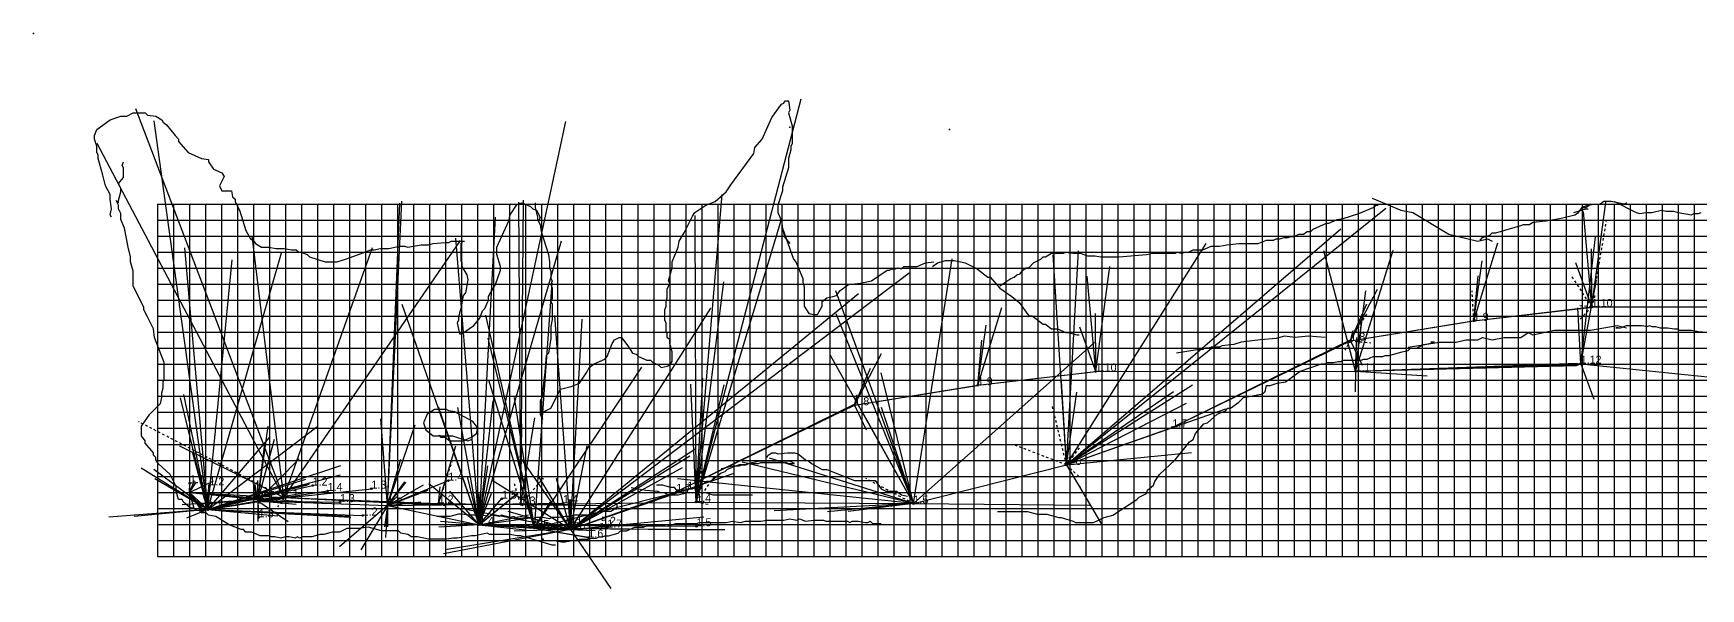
# Model space of a CAD drawing. Header units: millimetres. Extents: x -20 to 734, y -12 to 103.
# Drawn here: x -19.5 to 188.8, y -12 to 57.3 of the extents above; entities that cross this region are included whole.
import ezdxf

# ---------------------------------------------------------------- set-up
doc = ezdxf.new("R2010")
doc.units = ezdxf.units.MM
doc.linetypes.add('DASH', pattern=[0.6, 0.3, -0.3])

msp = doc.modelspace()

# ---------------------------------------------------------------- linework, layer by layer
at = {"layer": 'Black', "color": 0}
for points in [[(43.95, 10.05), (44.25, 10.05), (45.15, 10.5), (46.35, 12.9), (47.7, 13.2), (48.75, 13.65), (49.65, 15), (49.95, 15.6), (50.55, 16.05), (51.9, 16.65), (52.2, 16.95), (52.8, 18.6), (53.1, 19.05), (53.7, 19.35), (54, 19.35), (54.75, 18.3), (55.35, 17.4), (55.8, 17.25), (56.1, 16.95), (57.15, 16.5), (57.6, 16.5), (57.9, 16.2), (58.65, 15.9), (58.95, 15.6), (59.7, 15.75), (60, 15.9), (60.3, 16.35), (60.3, 17.55), (60, 18.6), (60, 19.05), (59.7, 19.35), (59.7, 19.8), (59.55, 20.1), (59.55, 21.15), (59.4, 21.45), (59.4, 22.8), (59.55, 23.25), (59.55, 23.85), (59.7, 24.3), (59.7, 25.35), (60, 26.1), (59.85, 26.4), (60.3, 28.05), (60.3, 28.8), (61.05, 30.6), (61.2, 31.35), (61.8, 32.4), (62.85, 34.5), (63.15, 34.95), (64.5, 35.85), (65.7, 36.3), (67.05, 37.5), (67.65, 38.4), (70.5, 42.3), (70.65, 43.05), (71.55, 44.1), (72.75, 46.8), (73.95, 48.45), (74.25, 48.6), (74.4, 48.9), (74.85, 48.9), (75, 47.7), (74.85, 47.4), (75.3, 45.75), (75.3, 43.5), (75.15, 43.2), (75.15, 42.75), (74.85, 41.7), (74.85, 40.5), (74.1, 38.1), (74.1, 37.65), (73.5, 35.85), (73.5, 34.95), (73.95, 33.9), (74.1, 32.85), (74.4, 31.8), (75, 31.05)], [(-9.75, 34.35), (-9.9, 34.65), (-9.75, 35.4), (-9.9, 36.6), (-9.9, 37.2), (-10.5, 38.25), (-10.8, 39.6), (-11.25, 41.1), (-11.4, 41.7), (-11.4, 42.15), (-11.55, 42.45), (-11.55, 43.2), (-11.85, 44.1), (-11.85, 44.55), (-11.55, 45.3), (-9.9, 46.5), (-8.55, 46.95), (-7.8, 46.95), (-7.05, 47.4), (-5.55, 47.4), (-5.25, 47.1), (-4.2, 46.95), (-3.45, 46.5), (-3.3, 46.2), (-2.85, 45.9), (-1.8, 44.55), (-1.35, 44.1), (-1.35, 43.8), (-0.15, 42.45), (1.5, 41.7), (2.4, 41.55), (2.4, 41.25), (3, 40.35), (4.05, 39.9), (4.35, 39.45), (3.75, 38.25), (4.05, 37.65), (5.25, 37.65), (5.4, 36.9), (5.7, 36.6), (5.7, 36.3), (6.3, 35.1), (7.05, 32.7), (7.65, 31.65), (8.1, 31.35), (8.25, 31.05), (9, 30.6), (9.9, 30.6), (10.8, 30.45), (11.85, 30.45), (12.75, 30.3), (13.35, 30.3), (13.65, 30), (13.95, 30), (14.7, 29.7), (15, 29.4), (16.95, 28.8), (18.45, 28.8), (19.5, 29.1), (21.6, 29.85), (22.65, 30.3), (23.1, 30.3), (23.85, 30.45), (24.9, 30.45), (26.25, 30.75), (26.85, 30.75), (27.3, 30.6), (28.95, 30.9), (29.85, 30.9), (30.45, 31.05), (31.95, 31.2), (32.4, 31.2), (32.7, 31.35), (34.35, 31.35)], [(45.75, -6.6), (45.3, -6.6), (41.4, -5.4), (40.95, -5.4), (40.05, -5.25), (37.5, -5.25), (37.2, -5.1), (35.7, -5.4), (35.25, -5.4), (33.45, -5.7), (33, -5.7), (32.1, -5.85), (29.85, -5.85), (28.5, -5.55), (27.75, -5.55), (27.3, -5.25), (26.4, -5.1), (26.1, -4.8), (24, -4.8), (22.35, -4.35), (21.15, -4.5), (19.65, -4.5), (18.75, -4.95), (17.85, -4.95), (16.8, -5.25), (16.35, -5.25), (15.3, -5.55), (14.1, -5.55), (13.8, -5.7), (13.5, -5.55), (13.2, -5.7), (12.45, -5.55), (12, -5.55), (11.4, -5.7), (10.65, -5.55), (10.2, -5.55), (9.9, -5.4), (8.85, -5.4), (7.8, -4.95), (7.05, -4.95), (6.75, -4.65), (6.45, -4.65), (4.95, -4.05), (3.3, -3), (2.4, -2.85), (2.1, -2.55), (1.5, -2.55), (1.2, -2.25), (0.9, -2.25), (0.45, -1.95), (0.15, -1.95), (-0.75, -1.2), (-0.9, -0.9), (-1.35, -0.9), (-1.65, 0.15), (-1.65, 0.75), (-2.4, 2.25), (-3.9, 3.6), (-4.2, 4.05), (-4.2, 4.35), (-4.5, 4.65), (-4.5, 4.95), (-5.55, 6.15), (-5.55, 6.45), (-6, 7.05), (-6, 8.25), (-4.95, 9.75), (-3.6, 11.1), (-3.45, 11.85), (-3.45, 12.45), (-3.3, 13.05), (-3.3, 13.8), (-3.15, 14.1), (-3.15, 16.2), (-4.35, 19.35), (-4.5, 20.4), (-5.25, 21.9), (-5.7, 22.8), (-5.7, 23.1), (-7.05, 25.8), (-7.05, 27.6), (-7.35, 28.8), (-7.35, 29.4), (-7.65, 30.6), (-8.1, 33), (-8.55, 34.05), (-8.55, 34.8), (-8.85, 35.4), (-8.85, 35.85), (-9.15, 36.45), (-8.85, 36.15), (-8.85, 36.45), (-8.55, 37.5), (-8.55, 37.95), (-8.85, 38.55), (-8.25, 39.3), (-8.25, 40.5), (-8.4, 40.8), (-8.25, 41.25)], [(34.2, 31.35), (33.9, 31.05), (33.9, 28.95), (34.05, 28.65), (34.05, 28.2), (34.65, 27.15), (34.8, 26.55), (34.5, 24.9), (34.2, 24.6), (33.9, 22.95), (33.6, 21.9), (33.6, 21.45), (33.45, 21.15), (33.75, 19.8), (34.05, 19.8), (35.55, 20.85), (36.3, 21.75), (36.6, 22.65), (36.9, 22.95), (37.35, 24), (37.35, 24.45), (38.25, 25.95), (38.85, 27.75), (38.85, 28.2), (38.4, 29.7), (38.4, 30.6), (39.9, 33.9), (40.05, 34.65), (40.95, 36), (41.55, 36.15), (42.6, 35.7), (42.9, 35.4), (43.35, 35.25), (43.8, 34.35), (43.65, 33.9)], [(43.2, 36.15), (43.2, 35.55), (43.5, 34.35), (43.5, 34.05), (43.8, 33.45), (43.95, 32.55), (44.85, 29.7), (45, 28.8), (45, 28.05), (45.15, 27.6), (45.15, 26.7), (45.3, 26.4), (45.15, 25.95), (45.3, 25.5), (45.3, 24.15), (45.15, 23.85), (45.3, 23.55), (45.3, 21.6), (45.15, 20.7), (45.15, 19.2), (44.85, 17.4), (44.55, 17.1), (44.4, 15), (44.1, 12.6), (44.1, 12), (43.8, 11.4), (43.8, 9.75), (44.1, 9.15)], [(101.25, 25.8), (102.6, 26.7), (103.05, 26.85), (103.35, 27.15), (103.8, 27.3), (104.1, 27.75), (104.55, 28.05), (104.85, 28.05), (105.45, 28.65), (106.35, 29.1), (106.65, 29.4), (106.95, 29.4), (107.7, 29.85), (109.2, 29.85), (109.5, 30), (110.4, 29.85), (111.3, 29.85), (112.2, 29.55), (113.1, 29.55), (113.85, 29.4), (116.1, 29.4), (119.55, 29.7), (120.3, 29.85), (123.15, 29.85), (123.45, 30), (123.9, 29.85), (124.5, 30), (124.8, 30), (125.4, 30.3), (126.6, 30.3), (127.65, 30.75), (128.7, 30.75), (129.6, 30.9), (131.1, 31.05), (133.5, 31.05), (134.55, 31.5), (135.45, 31.5), (135.75, 31.65), (136.2, 31.65), (136.8, 31.8), (137.25, 31.8), (137.55, 31.95), (138, 31.95), (138.6, 32.25), (139.2, 32.25), (139.65, 32.55), (140.1, 32.55), (140.4, 32.85), (142.05, 33.6), (142.35, 33.6), (143.4, 34.05), (144.15, 34.2), (146.1, 34.8), (147.9, 35.55), (148.2, 35.85), (148.5, 35.85)], [(147.75, 36.75), (151.35, 35.25), (152.85, 34.95), (157.35, 32.25), (160.95, 31.35), (162.15, 31.65), (162.75, 31.35)], [(161.25, 31.5), (161.55, 31.8), (162.45, 32.1), (162.75, 32.4), (163.2, 32.4), (166.35, 33.3), (166.65, 33.45), (167.4, 33.45), (167.85, 33.75), (169.5, 33.9), (171.15, 34.2), (171.9, 34.35), (173.1, 34.65), (173.55, 34.95), (174, 35.55), (174.45, 35.55), (175.05, 36), (174, 35.55)], [(179.55, 36.15), (179.25, 36), (177.6, 36.3), (176.7, 36.3), (176.25, 36), (174.75, 35.85)], [(178.05, 36.3), (180.75, 34.95), (181.2, 34.8), (181.95, 34.95), (182.7, 34.95), (183.9, 35.25), (184.5, 35.1), (185.4, 35.1), (186, 34.95), (187.65, 34.65), (187.95, 34.8), (188.55, 34.8), (188.85, 34.95)], [(172.95, 34.95), (174.45, 35.4), (174.75, 35.4)], [(74.1, 33), (75.45, 29.1), (75.75, 28.8), (76.65, 26.7), (76.65, 26.25), (76.8, 25.65), (76.8, 23.25), (77.4, 22.35), (78, 22.2), (78.45, 22.2), (79.05, 23.25), (79.05, 23.85), (79.65, 24.3), (80.4, 24.45), (80.85, 24.6), (81.3, 25.2), (82.35, 25.95), (83.85, 26.1), (85.2, 26.4), (87.15, 27.75), (87.45, 27.75), (87.75, 27.9), (88.2, 27.9), (88.5, 28.05), (88.95, 27.9), (89.25, 28.2), (90.9, 28.2), (91.95, 28.65), (93, 28.8)], [(92.85, 28.2), (93.45, 28.65), (94.5, 28.95), (95.55, 28.95), (96.9, 28.65), (98.4, 27.9), (99.75, 26.85), (100.05, 26.85), (101.25, 25.5), (102.75, 24.45), (103.65, 23.7), (104.85, 22.05), (105.3, 22.05), (106.65, 21), (106.95, 21), (107.7, 20.4), (108.45, 20.4), (109.5, 19.95), (109.8, 19.95), (110.85, 19.65), (111.15, 19.65)], [(152.25, 18.15), (154.35, 18.45), (156.15, 18.75), (158.25, 18.75), (159.45, 19.05), (160.95, 19.05), (161.55, 19.35), (162.75, 19.05), (164.25, 19.35), (166.35, 19.35), (167.25, 19.95), (167.85, 19.65), (170.55, 20.25), (175.05, 20.25), (178.35, 20.85), (179.55, 20.55)], [(178.5, 20.55), (178.2, 20.55), (178.8, 20.55), (179.55, 20.85), (181.5, 20.85), (182.1, 20.7), (182.4, 20.85), (182.7, 20.7), (183.15, 20.7), (183.75, 20.55), (184.65, 20.55), (185.55, 20.4), (185.85, 20.4), (186.15, 20.25), (187.65, 20.25), (188.55, 20.1), (190.05, 19.95)], [(100.95, -2.4), (104.7, -2.4), (105.9, -2.7), (107.1, -2.7), (108.6, -3.15), (108.9, -3.15), (110.4, -3.6), (110.7, -3.75), (112.95, -3.75), (114.3, -3.15), (115.35, -2.85), (118.35, -0.9), (118.65, -0.6), (119.55, -0.15), (119.7, 0.3), (120.45, 0.9), (120.6, 1.35), (121.2, 2.25), (123.15, 4.05), (124.35, 5.55), (124.95, 6.3), (125.4, 6.6), (125.7, 7.35), (126.75, 8.55), (127.2, 8.7), (128.4, 9.75), (129.45, 10.2), (129.75, 10.5), (130.05, 10.5), (131.1, 11.25), (131.7, 11.85), (134.1, 12.3), (134.4, 12.6), (134.55, 13.35), (135, 13.35), (135.9, 13.65), (136.95, 13.8), (138.75, 15.15), (141.45, 16.05), (141.9, 16.05), (142.2, 16.2), (142.95, 16.2), (143.55, 16.35), (143.85, 16.35), (144.15, 16.5), (146.4, 16.5), (146.7, 16.65), (147.15, 16.65), (147.9, 16.95), (149.1, 16.95), (149.4, 17.1), (149.85, 17.1), (151.5, 17.55), (152.25, 17.7), (152.55, 18), (153.3, 18), (154.2, 18.45), (154.95, 18.6), (155.55, 18.75), (155.1, 18.75)], [(141.9, 19.35), (139.8, 19.5), (138.15, 19.35), (136.8, 19.5), (135.75, 19.2), (133.8, 19.05), (131.4, 18.75), (130.5, 18.45), (129, 18.3), (128.7, 18.15), (127.65, 18.15), (127.35, 18), (126.9, 18), (126.6, 17.85), (126.15, 17.85), (124.35, 17.55), (123.3, 17.4)], [(31.2, 7.2), (31.35, 6.9), (31.95, 6.9), (32.55, 6.45), (34.2, 6.45), (35.25, 6.9), (35.85, 7.35), (36, 7.8), (35.85, 8.25), (35.4, 8.85), (33.15, 10.05), (32.4, 10.2), (32.1, 10.35), (30.6, 10.35), (29.7, 9.75), (29.25, 8.7), (29.55, 7.8), (30.45, 7.05), (32.85, 7.05), (34.8, 6.45), (35.25, 6.6)], [(44.1, -5.7), (44.25, -6), (45.6, -6), (46.5, -6.15), (46.95, -6.15), (47.85, -6), (48.15, -6), (48.75, -5.85), (49.8, -5.85), (50.25, -5.7), (50.85, -5.7), (51.15, -5.55), (51.6, -5.55), (51.9, -5.4), (52.35, -5.4), (53.55, -5.1), (53.85, -4.8), (54.6, -4.8), (55.65, -4.35), (56.7, -4.35), (57.45, -4.05), (58.65, -4.05), (59.7, -4.2), (60.75, -3.9), (63.3, -3.9), (63.75, -3.75), (67.05, -3.75), (67.8, -3.6), (68.85, -3.75), (69.45, -3.6), (71.4, -3.6), (72.15, -3.45), (74.25, -3.45), (75, -3.3), (75.9, -3.45), (76.2, -3.3), (76.95, -3.6), (78, -3.45), (79.2, -3.45), (79.5, -3.6), (82.2, -3.6), (82.5, -3.75), (82.8, -3.6), (83.55, -3.6), (84.45, -3.75), (84.75, -3.75), (85.05, -3.6), (85.35, -3.9), (86.4, -3.9)]]:
    msp.add_lwpolyline(points, dxfattribs=at)
for p in [(-19.5, 57.3), (75, 45.6), (94.95, 45.3)]:
    msp.add_point(p, dxfattribs=at)
at = {"layer": 'Blue', "color": 5}
for points in [[(55.2, 0.6), (57, 0.3), (58.5, 0.15), (58.8, 0), (59.25, 0), (59.85, -0.3), (61.05, -0.3), (62.25, 0), (64.5, 0), (65.4, -0.3), (70.35, -0.3)], [(53.4, -1.35), (53.4, -2.1), (53.1, -2.1), (52.65, -2.4), (51.75, -2.4), (51, -2.55), (50.4, -2.85), (48.15, -2.85), (47.4, -3), (46.95, -3), (46.2, -3.15), (45.3, -3.15), (45, -3.3), (44.1, -3.15), (43.35, -3.15), (42.9, -3.3), (42.15, -3.15), (41.1, -3.3), (40.5, -3), (40.05, -3.15), (39, -2.85), (38.7, -3), (37.8, -2.85), (37.5, -3), (36.45, -2.85), (34.95, -2.85), (34.05, -2.7), (33.6, -2.7), (32.55, -3), (30.9, -3)]]:
    msp.add_lwpolyline(points, dxfattribs=at)
at = {"layer": 'Grid', "color": 255}
for p, q in [((-4, 36), (-4, -8)), ((-4, 36), (730, 36)), ((-2, 36), (-2, -8)), ((0, 36), (0, -8)), ((2, 36), (2, -8)), ((4, 36), (4, -8)), ((6, 36), (6, -8)), ((8, 36), (8, -8)), ((10, 36), (10, -8)), ((12, 36), (12, -8)), ((14, 36), (14, -8)), ((16, 36), (16, -8)), ((18, 36), (18, -8)), ((20, 36), (20, -8)), ((22, 36), (22, -8)), ((24, 36), (24, -8)), ((26, 36), (26, -8)), ((28, 36), (28, -8)), ((30, 36), (30, -8)), ((32, 36), (32, -8)), ((34, 36), (34, -8)), ((36, 36), (36, -8)), ((38, 36), (38, -8)), ((40, 36), (40, -8)), ((42, 36), (42, -8)), ((44, 36), (44, -8)), ((46, 36), (46, -8)), ((48, 36), (48, -8)), ((50, 36), (50, -8)), ((52, 36), (52, -8)), ((54, 36), (54, -8)), ((56, 36), (56, -8)), ((58, 36), (58, -8)), ((60, 36), (60, -8)), ((62, 36), (62, -8)), ((64, 36), (64, -8)), ((66, 36), (66, -8)), ((68, 36), (68, -8)), ((70, 36), (70, -8)), ((72, 36), (72, -8)), ((74, 36), (74, -8)), ((76, 36), (76, -8)), ((78, 36), (78, -8)), ((80, 36), (80, -8)), ((82, 36), (82, -8)), ((84, 36), (84, -8)), ((86, 36), (86, -8)), ((88, 36), (88, -8)), ((90, 36), (90, -8)), ((92, 36), (92, -8)), ((94, 36), (94, -8)), ((96, 36), (96, -8)), ((98, 36), (98, -8)), ((100, 36), (100, -8)), ((102, 36), (102, -8)), ((104, 36), (104, -8)), ((106, 36), (106, -8)), ((108, 36), (108, -8)), ((110, 36), (110, -8)), ((112, 36), (112, -8)), ((114, 36), (114, -8)), ((116, 36), (116, -8)), ((118, 36), (118, -8)), ((120, 36), (120, -8)), ((122, 36), (122, -8)), ((124, 36), (124, -8)), ((126, 36), (126, -8)), ((128, 36), (128, -8)), ((130, 36), (130, -8)), ((132, 36), (132, -8)), ((134, 36), (134, -8)), ((136, 36), (136, -8)), ((138, 36), (138, -8)), ((140, 36), (140, -8)), ((142, 36), (142, -8)), ((144, 36), (144, -8)), ((146, 36), (146, -8)), ((148, 36), (148, -8)), ((150, 36), (150, -8)), ((152, 36), (152, -8)), ((154, 36), (154, -8)), ((156, 36), (156, -8)), ((158, 36), (158, -8)), ((160, 36), (160, -8)), ((162, 36), (162, -8)), ((164, 36), (164, -8)), ((166, 36), (166, -8)), ((168, 36), (168, -8)), ((170, 36), (170, -8)), ((172, 36), (172, -8)), ((174, 36), (174, -8)), ((176, 36), (176, -8)), ((178, 36), (178, -8)), ((180, 36), (180, -8)), ((182, 36), (182, -8)), ((184, 36), (184, -8)), ((186, 36), (186, -8)), ((188, 36), (188, -8)), ((-4, 34), (730, 34)), ((-4, 32), (730, 32)), ((-4, 30), (730, 30)), ((-4, 28), (730, 28)), ((-4, 26), (730, 26)), ((-4, 24), (730, 24)), ((-4, 22), (730, 22)), ((-4, 20), (730, 20)), ((-4, 18), (730, 18)), ((-4, 16), (730, 16)), ((-4, 14), (730, 14)), ((-4, 12), (730, 12)), ((-4, 10), (730, 10)), ((-4, 8), (730, 8)), ((-4, 6), (730, 6)), ((-4, 4), (730, 4)), ((-4, 2), (730, 2)), ((-4, 0), (730, 0)), ((-4, -2), (730, -2)), ((-4, -4), (730, -4)), ((-4, -6), (730, -6)), ((-4, -8), (730, -8))]:
    msp.add_line(p, q, dxfattribs=at)
at = {"layer": 'Orange', "color": 30}
for points in [[(72.15, 4.35), (72.3, 4.65), (72.75, 4.95), (73.2, 4.95), (73.5, 4.8), (74.7, 4.95), (75.6, 4.95), (76.05, 4.8), (76.95, 4.05), (77.4, 3.9), (77.7, 3.6), (79.05, 2.85), (79.65, 2.85), (83.1, 1.5), (85.65, 1.5), (86.4, 0.45), (87, 0.15), (88.35, 0.15), (88.95, -0.3), (89.7, -0.45)], [(66.45, 3), (67.95, 3.3), (68.7, 3.3), (69, 3.45), (69.45, 3.45), (69.75, 3.6), (71.1, 3.6), (71.4, 3.75), (74.55, 3.75), (74.85, 3.6), (75.6, 3.6), (75, 3.9), (71.25, 3.9), (69.9, 3.6), (69.6, 3.45), (68.7, 3.45), (67.2, 2.85), (66.9, 2.55), (66.45, 2.4), (65.1, 1.35), (64.65, 1.35), (63.6, 0.6), (62.85, 0.45), (61.95, 0.3), (60.9, 0.3), (60.6, 0.6), (60.15, 0.6), (59.1, 0.9), (58.35, 0.9)]]:
    msp.add_lwpolyline(points, dxfattribs=at)
at = {"layer": 'Shots', "color": 1}
for p, q in [((160.458, 21.418), (175.198, 23.146)), ((175.198, 23.146), (207.662, 23.166)), ((145.038, 18.936), (160.458, 21.418)), ((122.794, 8.116), (145.038, 18.936)), ((109.57, 3.422), (122.794, 8.116)), ((90.46, -1.396), (109.57, 3.422)), ((0, 0), (11.798, -0.618)), ((11.798, -0.618), (31.132, -1.364)), ((31.132, -1.364), (41.384, -1.51)), ((41.384, -1.51), (63.314, -1.2)), ((63.314, -1.2), (90.46, -1.396))]:
    msp.add_line(p, q, dxfattribs=at)
at = {"layer": 'Shots', "color": 30}
for p, q in [((98.488, 13.368), (113.228, 15.096)), ((113.228, 15.096), (145.692, 15.116)), ((145.692, 15.116), (173.81, 16.07)), ((173.81, 16.07), (193.614, 14.014)), ((83.068, 10.886), (98.488, 13.368)), ((60.824, 0.066), (83.068, 10.886)), ((0, 0), (0.058, 1.148)), ((0, 0), (8.73, -0.864)), ((0, 0), (2.302, -2.134)), ((0, 0), (11.798, -0.618)), ((0, 0), (2.308, -2.14)), ((2.308, -2.14), (2.49, 0.88)), ((2.308, -2.14), (15.392, 0.86)), ((2.308, -2.14), (17.264, 0.18)), ((8.554, -1.064), (22.74, 0.466)), ((24.748, -1.644), (32.352, 1.474)), ((43.102, -4.464), (62.212, 0.354)), ((47.6, -4.628), (60.824, 0.066)), ((2.308, -2.14), (8.556, -1.064)), ((2.308, -2.14), (8.554, -1.064)), ((8.554, -1.064), (8.646, -3.114)), ((8.554, -1.064), (24.744, -1.644)), ((8.554, -1.064), (18.806, -1.21)), ((8.554, -1.064), (24.748, -1.644)), ((24.748, -1.644), (46.678, -1.334)), ((24.748, -1.644), (36.202, -4.028)), ((24.748, -1.644), (36.204, -4.03)), ((36.204, -4.03), (39.042, -0.774)), ((2.308, -2.14), (21.642, -2.886)), ((36.204, -4.03), (47.22, -4.026)), ((36.204, -4.03), (36.204, -4.03)), ((36.204, -4.03), (43.09, -4.464)), ((36.204, -4.03), (63.35, -4.226)), ((36.204, -4.03), (46.978, -4.352)), ((36.204, -4.03), (43.102, -4.464)), ((47.22, -4.026), (51.418, -4.042)), ((43.102, -4.464), (49.846, -5.626)), ((43.102, -4.464), (47.6, -4.628)), ((47.6, -4.628), (52.21, -4.394))]:
    msp.add_line(p, q, dxfattribs=at)
at = {"layer": 'Shots', "color": 1}
for centre in [(175.198, 23.146), (160.458, 21.418), (145.038, 18.936), (122.794, 8.116), (109.57, 3.422), (11.798, -0.618), (31.132, -1.364), (41.384, -1.51), (63.314, -1.2), (90.46, -1.396)]:
    msp.add_circle(centre, 0.1, dxfattribs=at)
at = {"layer": 'Shots', "color": 30}
for centre in [(113.228, 15.096), (145.692, 15.116), (173.81, 16.07), (98.488, 13.368), (83.068, 10.886), (0.058, 1.148), (2.49, 0.88), (15.392, 0.86), (17.264, 0.18), (22.74, 0.466), (32.352, 1.474), (60.824, 0.066), (62.212, 0.354), (2.302, -2.134), (2.308, -2.14), (8.554, -1.064), (8.556, -1.064), (8.73, -0.864), (11.798, -0.618), (18.806, -1.21), (24.744, -1.644), (24.748, -1.644), (39.042, -0.774), (46.678, -1.334), (8.646, -3.114), (21.642, -2.886), (36.202, -4.028), (36.204, -4.03), (36.204, -4.03), (47.22, -4.026), (51.418, -4.042), (63.35, -4.226), (43.09, -4.464), (43.102, -4.464), (46.978, -4.352), (47.6, -4.628), (49.846, -5.626), (52.21, -4.394)]:
    msp.add_circle(centre, 0.1, dxfattribs=at)
at = {"layer": 'XSect', "color": 1}
for p, q in [((63.314, -1.2), (76.418, 49.126)), ((11.798, -0.618), (-6.684, 47.886)), ((11.798, -0.618), (-11.532, 43.566)), ((41.384, -1.51), (41.166, 36.248)), ((41.384, -1.51), (41.752, 36.474)), ((63.314, -1.2), (66.57, 37.198)), ((109.57, 3.422), (149.48, 35.472)), ((175.198, 23.146), (176.958, 36.23)), ((63.314, -1.2), (63.19, 34.576)), ((63.314, -1.2), (73.992, 34.23)), ((175.198, 23.146), (174.146, 35.046)), ((11.798, -0.618), (7.83, 32.032)), ((11.798, -0.618), (33.856, 31.442)), ((109.57, 3.422), (143.852, 32.884)), ((11.798, -0.618), (22.852, 30.554)), ((90.46, -1.396), (95.28, 29.174)), ((109.57, 3.422), (107.91, 29.67)), ((109.57, 3.422), (127.008, 31.054)), ((109.57, 3.422), (111.076, 30.136)), ((160.458, 21.418), (163.478, 31.144)), ((175.198, 23.146), (175.18, 30.388)), ((160.458, 21.418), (161.516, 28.918)), ((175.198, 23.146), (173.214, 28.678)), ((63.314, -1.2), (66.766, 26.282)), ((90.46, -1.396), (80.758, 25.176)), ((145.038, 18.936), (148.42, 25.388)), ((160.458, 21.418), (160.986, 27.046)), ((145.038, 18.936), (147.078, 23.558)), ((160.458, 21.418), (175.268, 23.144)), ((90.46, -1.396), (80.792, 22.31)), ((145.038, 18.936), (160.366, 21.404)), ((122.794, 8.116), (145.128, 19.092)), ((145.038, 18.936), (145.408, 20.22)), ((145.038, 18.936), (146.528, 15.868)), ((90.46, -1.396), (80.082, 17.096)), ((90.46, -1.396), (113.068, 18.714)), ((90.46, -1.396), (86.42, 14.93)), ((63.314, -1.2), (62.646, 13.508)), ((63.314, -1.2), (64.136, 14.272)), ((63.314, -1.2), (66.82, 13.41)), ((109.57, 3.422), (108.966, 13.878)), ((109.57, 3.422), (125.33, 13.428)), ((109.57, 3.422), (122.938, 12.606)), ((109.57, 3.422), (110.874, 12.532)), ((90.46, -1.396), (86.48, 10.612)), ((109.57, 3.422), (124.58, 11.144)), ((109.57, 3.422), (129.47, 10.436)), ((41.384, -1.51), (43.132, 9.33)), ((41.384, -1.51), (41.546, 8.572)), ((90.46, -1.396), (84.078, 10.034)), ((11.798, -0.618), (-1.206, 5.792)), ((31.132, -1.364), (33.274, 5.818)), ((90.46, -1.396), (72.474, 4.28)), ((109.57, 3.422), (125.196, 4.986)), ((63.314, -1.2), (63.37, 2.696)), ((90.46, -1.396), (69.056, 3.79)), ((109.57, 3.422), (113.944, -3.96)), ((31.132, -1.364), (31.316, 0.708)), ((90.46, -1.396), (60.98, 1.714)), ((11.798, -0.618), (-0.904, -1.552)), ((11.798, -0.618), (1.622, -1.48)), ((11.798, -0.618), (31.468, -1.576)), ((11.798, -0.618), (31.354, -1.44)), ((11.798, -0.618), (31.428, -1.494)), ((41.384, -1.51), (51.562, -1.626)), ((90.46, -1.396), (73.072, -2.314)), ((90.46, -1.396), (79.724, -2.42)), ((90.46, -1.396), (82.3, -2.38)), ((90.46, -1.396), (112.486, -1.576)), ((90.46, -1.396), (112.448, -1.612))]:
    msp.add_line(p, q, dxfattribs=at)
at = {"layer": 'XSect', "color": 30}
for p, q in [((2.308, -2.14), (-4.402, 46.364)), ((36.204, -4.03), (47.024, 46.296)), ((24.748, -1.644), (26.524, 36.34)), ((24.748, -1.644), (26.306, 36.114)), ((36.204, -4.03), (38.244, 34.368)), ((36.204, -4.03), (33.284, 31.746)), ((36.204, -4.03), (46.464, 31.4)), ((173.81, 16.07), (175.674, 31.9)), ((2.308, -2.14), (-0.586, 30.51)), ((2.308, -2.14), (11.49, 29.92)), ((145.692, 15.116), (141.742, 30.174)), ((145.692, 15.116), (150.396, 30.24)), ((2.308, -2.14), (5.354, 29.032)), ((47.6, -4.628), (89.902, 27.422)), ((113.228, 15.096), (114.988, 28.18)), ((43.102, -4.464), (45.328, 26.106)), ((113.228, 15.096), (112.176, 26.996)), ((145.692, 15.116), (146.968, 25.168)), ((173.81, 16.07), (175.798, 26.536)), ((36.204, -4.03), (26.578, 23.452)), ((47.6, -4.628), (83.576, 24.834)), ((47.6, -4.628), (65.158, 23.004)), ((98.488, 13.368), (101.508, 23.094)), ((173.81, 16.07), (173.462, 23.028)), ((43.102, -4.464), (37.012, 22.108)), ((47.6, -4.628), (45.648, 22.086)), ((47.6, -4.628), (49.082, 21.62)), ((98.488, 13.368), (99.546, 20.868)), ((113.228, 15.096), (113.21, 22.338)), ((145.692, 15.116), (146.536, 22.218)), ((43.102, -4.464), (37.328, 19.242)), ((98.488, 13.368), (99.016, 18.996)), ((113.228, 15.096), (111.244, 20.628)), ((145.692, 15.116), (145.86, 19.344)), ((83.068, 10.886), (86.45, 17.338)), ((43.102, -4.464), (56.516, 15.646)), ((83.068, 10.886), (85.108, 15.508)), ((98.488, 13.368), (113.298, 15.094)), ((145.692, 15.116), (145.646, 12.552)), ((145.692, 15.116), (173.422, 16.13)), ((145.692, 15.116), (173.768, 16.086)), ((145.692, 15.116), (173.778, 16.076)), ((145.692, 15.116), (173.34, 16.06)), ((145.692, 15.116), (173.062, 16.052)), ((145.692, 15.116), (173.428, 16.048)), ((145.692, 15.116), (173.314, 15.978)), ((145.692, 15.116), (173.372, 15.922)), ((145.692, 15.116), (173.548, 15.922)), ((145.692, 15.116), (173.114, 15.922)), ((145.692, 15.116), (173.072, 15.918)), ((145.692, 15.116), (173.358, 15.9)), ((145.692, 15.116), (173.31, 15.826)), ((145.692, 15.116), (154.63, 14.572)), ((173.81, 16.07), (175.454, 11.638)), ((43.102, -4.464), (37.4, 14.028)), ((83.068, 10.886), (98.396, 13.354)), ((2.308, -2.14), (-1.112, 11.814)), ((2.308, -2.14), (-0.71, 12.222)), ((36.204, -4.03), (31.136, 10.678)), ((36.204, -4.03), (33.552, 10.58)), ((36.204, -4.03), (37.966, 11.442)), ((43.102, -4.464), (40.626, 11.862)), ((60.824, 0.066), (83.158, 11.042)), ((83.068, 10.886), (83.438, 12.17)), ((83.068, 10.886), (84.558, 7.818)), ((24.748, -1.644), (23.916, 9.196)), ((24.748, -1.644), (28.188, 8.438)), ((2.308, -2.14), (15.916, 8.188)), ((2.308, -2.14), (9.99, 6.836)), ((8.554, -1.064), (9.846, 8.268)), ((8.554, -1.064), (10.642, 6.658)), ((43.102, -4.464), (40.244, 7.544)), ((2.308, -2.14), (0.402, 5.064)), ((8.554, -1.064), (9.438, 6.118)), ((8.554, -1.064), (13.722, 4.176)), ((47.6, -4.628), (41.258, 4.482)), ((47.6, -4.628), (49.688, 5.828)), ((47.6, -4.628), (63.154, 5.378)), ((47.6, -4.628), (62.532, 4.556)), ((2.308, -2.14), (-6.038, 3.018)), ((2.308, -2.14), (-4.46, 2.868)), ((2.308, -2.14), (18.91, 3.38)), ((2.308, -2.14), (18.882, 2.186)), ((24.748, -1.644), (26.408, 4.162)), ((36.204, -4.03), (37.282, 3.31)), ((47.6, -4.628), (43.548, 2.11)), ((47.6, -4.628), (61.606, 3.094)), ((47.6, -4.628), (68.038, 2.386)), ((2.308, -2.14), (-4.334, 1.704)), ((0, 0), (0.62, 1.5)), ((0, 0), (0.62, 1.5)), ((0, 0), (3.026, 1.442)), ((0, 0), (0.87, 1.308)), ((0, 0), (1.596, -2.422)), ((0, 0), (1.664, -2.358)), ((0, 0), (1.706, -2.334)), ((0, 0), (1.814, -2.296)), ((0, 0), (17.044, -1.39)), ((0, 0), (0.57, -1.98)), ((0, 0), (3.9, -0.406)), ((0, 0), (17.044, -1.39)), ((0, 0), (0.57, -1.98)), ((2.308, -2.14), (14.548, 1.644)), ((2.308, -2.14), (14.972, 1.024)), ((2.308, -2.14), (14.706, 0.954)), ((2.308, -2.14), (14.678, 0.948)), ((2.308, -2.14), (2.418, 0.898)), ((2.308, -2.14), (14.632, 0.888)), ((2.308, -2.14), (10.578, 0.042)), ((2.308, -2.14), (10.654, 0.028)), ((8.554, -1.064), (7.932, 1.5)), ((8.554, -1.064), (8.222, 1.008)), ((8.554, -1.064), (8.554, 1.496)), ((8.554, -1.064), (14.782, 0.024)), ((24.748, -1.644), (26.924, 1.326)), ((24.748, -1.644), (27.04, 1.288)), ((24.748, -1.644), (26.99, 1.27)), ((24.748, -1.644), (27.056, 1.224)), ((24.748, -1.644), (29.224, 0.966)), ((24.748, -1.644), (29.814, 0.27)), ((36.204, -4.03), (29.908, 1.062)), ((36.204, -4.03), (32.55, 0.154)), ((36.204, -4.03), (34.738, 1.98)), ((47.6, -4.628), (37.84, 1.496)), ((47.6, -4.628), (45.864, 1.726)), ((2.308, -2.14), (1.716, -0.258)), ((2.308, -2.14), (2.308, -0.26)), ((2.308, -2.14), (8.598, -0.46)), ((8.554, -1.064), (10.746, -1.226)), ((8.554, -1.064), (12.32, -3.62)), ((8.554, -1.064), (13.35, -1.472)), ((8.554, -1.064), (10.886, -1.064)), ((8.554, -1.064), (8.554, -3.624)), ((24.748, -1.644), (18.728, -6.78)), ((24.748, -1.644), (21.4, -7.166)), ((24.748, -1.644), (24.386, -4.308)), ((24.748, -1.644), (24.484, -5.608)), ((24.748, -1.644), (24.702, -3.728)), ((24.748, -1.644), (26.036, -0.418)), ((24.748, -1.644), (24.748, -0.424)), ((24.748, -1.644), (28.902, -1.196)), ((24.748, -1.644), (25.958, -1.644)), ((24.748, -1.644), (24.748, -4.304)), ((36.204, -4.03), (37.754, -0.134)), ((36.204, -4.03), (40.848, -0.184)), ((36.204, -4.03), (36.204, -0.19)), ((36.204, -4.03), (40.768, -0.284)), ((43.102, -4.464), (45.074, -1.232)), ((47.6, -4.628), (47.498, -0.896)), ((47.6, -4.628), (47.576, -0.898)), ((47.6, -4.628), (47.764, -0.904)), ((47.6, -4.628), (47.672, -0.904)), ((2.308, -2.14), (-10.066, -3.074)), ((2.308, -2.14), (-6.904, -3.002)), ((2.308, -2.14), (-0.36, -3.196)), ((2.308, -2.14), (20.15, -3.098)), ((2.308, -2.14), (20.058, -2.962)), ((2.308, -2.14), (20.096, -3.016)), ((2.308, -2.14), (11.064, -2.934)), ((36.204, -4.03), (31.162, -4.33)), ((36.204, -4.03), (31.348, -3.636)), ((36.204, -4.03), (34.63, -3.956)), ((47.6, -4.628), (34.74, -2.176)), ((36.204, -4.03), (42.342, -2.798)), ((36.204, -4.03), (42.95, -3.116)), ((36.204, -4.03), (41.96, -4.668)), ((36.204, -4.03), (44.186, -4.488)), ((47.6, -4.628), (39.834, -2.384)), ((47.6, -4.628), (40.214, -4.076)), ((47.22, -4.026), (51.064, -4.044)), ((47.22, -4.026), (51.074, -4.03)), ((47.22, -4.026), (51.44, -4.034)), ((47.6, -4.628), (64.26, -3.064)), ((47.6, -4.628), (31.754, -7.66)), ((47.6, -4.628), (31.958, -7.16)), ((47.6, -4.628), (40.56, -4.82)), ((47.6, -4.628), (41.158, -4.32)), ((43.102, -4.464), (47.25, -4.634)), ((43.102, -4.464), (47.22, -4.63)), ((43.102, -4.464), (50.686, -4.74)), ((43.102, -4.464), (66.87, -4.644)), ((43.102, -4.464), (66.794, -4.68)), ((43.102, -4.464), (49.842, -5.604)), ((47.6, -4.628), (52.64, -12.01))]:
    msp.add_line(p, q, dxfattribs=at)
at = {"layer": 'XSect', "color": 1, "linetype": 'DASH'}
for p, q in [((175.198, 23.146), (177.026, 33.87)), ((160.458, 21.418), (160.25, 25.166)), ((175.198, 23.146), (172.712, 26.994)), ((175.198, 23.146), (173.722, 23.29)), ((175.198, 23.146), (173.754, 21.646)), ((175.198, 23.146), (175.608, 24.574)), ((145.038, 18.936), (147.206, 22.476)), ((160.458, 21.418), (160.918, 22.236)), ((160.458, 21.418), (160.944, 21.614)), ((145.038, 18.936), (144.358, 17.77)), ((145.038, 18.936), (144.678, 18.566)), ((145.038, 18.936), (147.58, 18.68)), ((109.57, 3.422), (107.798, 10.794)), ((11.798, -0.618), (-6.346, 8.828)), ((109.57, 3.422), (103.196, 5.874)), ((109.57, 3.422), (111.294, 5.666)), ((11.798, -0.618), (5.434, 2.562)), ((31.132, -1.364), (32.804, 3.876)), ((63.314, -1.2), (63.982, 2.984)), ((109.57, 3.422), (109.334, 3.786)), ((109.57, 3.422), (111.214, 1.906)), ((109.57, 3.422), (111.268, 0.6)), ((41.384, -1.51), (40.614, 1.1)), ((41.384, -1.51), (44.216, 1.76)), ((63.314, -1.2), (65.618, 1.96)), ((90.46, -1.396), (84.514, 1.732)), ((11.798, -0.618), (4.188, -1.898)), ((11.798, -0.618), (8.516, -1.382)), ((11.798, -0.618), (11.012, -1.814)), ((11.798, -0.618), (11.422, -1.674)), ((31.132, -1.364), (32.204, -1.772)), ((41.384, -1.51), (42.59, -1.98)), ((63.314, -1.2), (63.292, -1.08)), ((63.314, -1.2), (64.93, -1.5)), ((90.46, -1.396), (90.144, -1.416))]:
    msp.add_line(p, q, dxfattribs=at)

# ---------------------------------------------------------------- texts
at = {"layer": 'Label'}
for s, p in [('1.10', (175.198, 23.146)), ('1.9', (160.458, 21.418)), ('1.8', (145.038, 18.936)), ('1.12', (173.81, 16.07)), ('1.10', (113.228, 15.096)), ('1.11', (145.692, 15.116)), ('1.9', (98.488, 13.368)), ('1.8', (83.068, 10.886)), ('1.7', (122.794, 8.116)), ('1.6', (109.57, 3.422)), ('1.1', (0.058, 1.148)), ('1.4', (32.352, 1.474)), ('1.2', (2.49, 0.88)), ('1.1', (8.73, -0.864)), ('1.1', (11.798, -0.618)), ('1.1', (11.798, -0.618)), ('1.2', (15.392, 0.86)), ('1.4', (17.264, 0.18)), ('1.3', (22.74, 0.466)), ('1.5', (39.042, -0.774)), ('1.7', (60.824, 0.066)), ('1.6', (62.212, 0.354)), ('1.1', (2.302, -2.134)), ('1.1', (2.308, -2.14)), ('1.2', (8.554, -1.064)), ('1.2', (8.556, -1.064)), ('1.3', (18.806, -1.21)), ('1.2', (21.642, -2.886)), ('1.3', (24.744, -1.644)), ('1.3', (24.748, -1.644)), ('1.2', (31.132, -1.364)), ('1.3', (41.384, -1.51)), ('1.4', (46.678, -1.334)), ('1.4', (63.314, -1.2)), ('1.5', (90.46, -1.396)), ('1.3', (8.646, -3.114)), ('1.4', (36.202, -4.028)), ('1.4', (36.204, -4.03)), ('1.5', (43.09, -4.464)), ('1.5', (43.102, -4.464)), ('1.5', (46.978, -4.352)), ('5.1', (47.22, -4.026)), ('1.6', (47.6, -4.628)), ('5.2', (51.418, -4.042)), ('1.7', (52.21, -4.394)), ('1.5', (63.35, -4.226)), ('1.6', (49.846, -5.626))]:
    msp.add_text(s, height=1, dxfattribs=at).set_placement(p)

doc.saveas('drawing.dxf')
